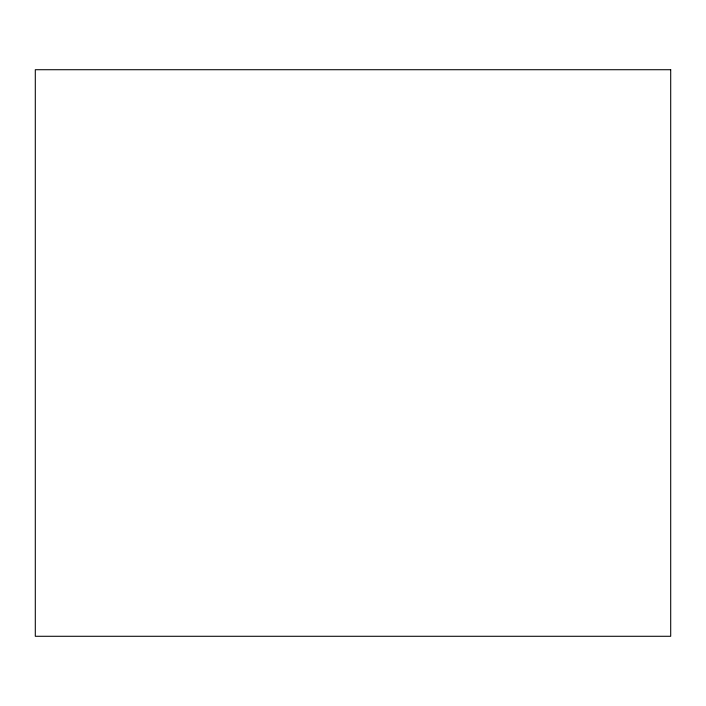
<?xml version="1.0" encoding="UTF-8"?>
<svg xmlns="http://www.w3.org/2000/svg" width="706" height="706" viewBox="0 0 706 706"><rect width="100%" height="100%" fill="white"/><g stroke="black" fill="none" stroke-linecap="round" stroke-linejoin="round"><path stroke-width="1.06" d="M670.7 69.718L35.3 69.718L35.3 636.282L670.7 636.282L670.7 69.718"/></g></svg>
